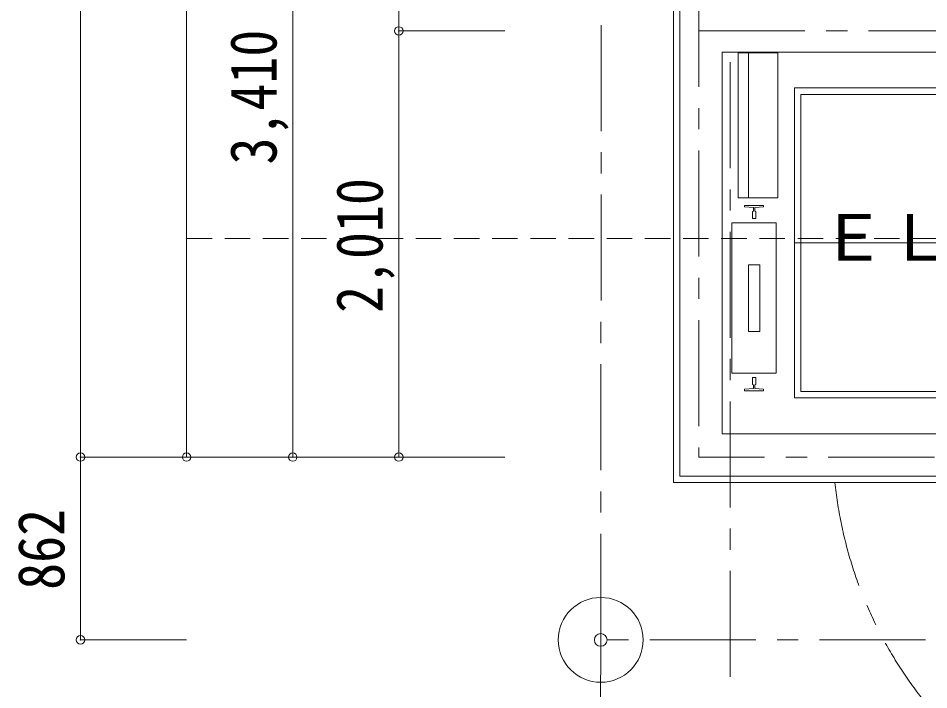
# Model space of a CAD drawing. Units: millimetres at full size; details may follow other scales. Extents: x -443943 to 462275, y -43546 to 79452.
# Drawn here: x -127076 to -122785, y -7199 to -4031 of the extents above; entities that cross this region are included whole.
import ezdxf
from ezdxf.enums import TextEntityAlignment as Align

# ---------------------------------------------------------------- set-up
doc = ezdxf.new("R2010")
doc.units = ezdxf.units.MM
doc.header["$LTSCALE"] = 100
doc.header["$PDMODE"] = 32
doc.header["$PDSIZE"] = 40
doc.linetypes.add('CHAIN1', pattern=[8, 5, -1, 1, -1])
doc.linetypes.add('DASHED1', pattern=[1.8, 1.2, -0.6])
for name, color, linetype, lineweight in [('4-1_通り芯', 4, 'Continuous', 9), ('4-2_躯体', 3, 'Continuous', 20), ('4-B_E-PANL', 1, 'Continuous', 18), ('4-F__', 4, 'Continuous', 9)]:
    doc.layers.add(name, color=color, linetype=linetype, lineweight=lineweight)
doc.styles.add('ＭＳ ゴシック', font='')
doc.styles.get('ＭＳ ゴシック').set_extended_font_data('MS Gothic')

msp = doc.modelspace()

# ---------------------------------------------------------------- linework, layer by layer
at = {"layer": '4-1_通り芯', "linetype": 'CHAIN1'}
for p, q in [((-123868.2, 14545), (-123868.2, -6100.9)), ((-124330.7, -6963.1), (-124316.4, 10354.2)), ((-123720.7, -4238.1), (-123720.7, -19068.1))]:
    msp.add_line(p, q, dxfattribs=at)
at = {"layer": '4-1_通り芯', "color": 7, "lineweight": 15}
for p, q in [((-126782.4, 10354.2), (-126782.4, -6963.1)), ((-126282.4, -6100.9), (-126282.4, 9609.1)), ((-125782.4, -6100.9), (-125782.4, 9609.1)), ((-125282.4, 6609.1), (-125282.4, -6100.9)), ((-124782.4, -4090.9), (-125282.4, -4090.9)), ((-126782.4, -6100.9), (-124782.4, -6100.9)), ((-126782.4, -6963.1), (-126282.4, -6963.1))]:
    msp.add_line(p, q, dxfattribs=at)
at = {"layer": '4-1_通り芯', "color": 7, "lineweight": 18}
msp.add_line((-123634.7, -4878.9), (-123634.7, -4194.9), dxfattribs=at)
at = {"layer": '4-1_通り芯', "color": 7, "lineweight": 15}
msp.add_lwpolyline([(-121828.2, -6220.9), (-123988.2, -6220.9), (-123988.2, 2194.1), (-123918.2, 2194.1)], dxfattribs=at)
at = {"layer": '4-1_通り芯', "color": 3, "lineweight": 20}
for points in [[(-121358.2, -5593.5), (-121258.2, -5593.5), (-121258.2, -5980.9), (-121858.2, -5980.9), (-121858.2, -6190.9), (-123958.2, -6190.9), (-123958.2, 2184.1), (-123918.2, 2184.1)], [(-121858.2, -4615.9), (-122058.2, -4615.9), (-122058.2, -4190.9), (-123758.2, -4190.9), (-123758.2, -5990.9), (-122058.2, -5990.9), (-122058.2, -5565.9), (-121858.2, -5565.9), (-121858.2, -5880.9), (-121358.2, -5880.9), (-121358.2, -5593.5)]]:
    msp.add_lwpolyline(points, dxfattribs=at)
at = {"layer": '4-1_通り芯', "linetype": 'CHAIN1'}
for points in [[(-123868.2, -4090.9), (-121918.2, -4090.9), (-121918.2, -2650.9)], [(-121958.2, -4090.9), (-121958.2, -6100.9), (-123868.2, -6100.9)]]:
    msp.add_lwpolyline(points, dxfattribs=at)
at = {"layer": '4-1_通り芯', "color": 7, "lineweight": 18}
for points in [[(-123682.7, -4194.9), (-123682.7, -4878.9), (-123495.7, -4878.9), (-123495.7, -4194.9)], [(-122233.2, -4359.9), (-122233.2, -4260.9), (-122173.2, -4260.9), (-122173.2, -5920.9), (-122233.2, -5920.9), (-122233.2, -5821.9), (-123418.2, -5821.9), (-123418.2, -4359.9)], [(-123600.2, -4975.9), (-123600.2, -4942.5), (-123605.2, -4940.9), (-123605.2, -4924.4), (-123563.7, -4920.4), (-123563.7, -4913.9), (-123652.7, -4913.9), (-123652.7, -4920.4), (-123611.2, -4924.4), (-123611.2, -4940.9), (-123616.1, -4942.5), (-123616.1, -4975.9)], [(-123503.2, -4995.9), (-123503.2, -5705.9), (-123713.2, -5705.9), (-123713.2, -4995.9)], [(-123581.7, -5507.9), (-123634.7, -5507.9), (-123634.7, -5193.9), (-123581.7, -5193.9)], [(-123652.7, -5787.9), (-123563.7, -5787.9), (-123563.7, -5781.4), (-123605.2, -5777.4), (-123605.2, -5760.9), (-123600.2, -5759.3), (-123600.2, -5725.9), (-123616.1, -5725.9), (-123616.1, -5759.3), (-123611.2, -5760.9), (-123611.2, -5777.4), (-123652.7, -5781.4)]]:
    msp.add_lwpolyline(points, close=True, dxfattribs=at)
for points in [[(-123388.2, -5790.9), (-123388.2, -4390.9), (-122288.2, -4390.9), (-122288.2, -4690.9), (-122233.2, -4690.9), (-122233.2, -4660.9)], [(-122088.2, -5090.9), (-122173.2, -5090.9), (-123418.2, -5090.9)], [(-122233.2, -5520.9), (-122233.2, -5490.9), (-122288.2, -5490.9), (-122288.2, -5790.9), (-123388.2, -5790.9)]]:
    msp.add_lwpolyline(points, dxfattribs=at)
at = {"layer": '4-1_通り芯', "color": 7}
for p in [(-125282.4, -4090.9), (-126782.4, -6100.9), (-126282.4, -6100.9), (-125782.4, -6100.9), (-125282.4, -6100.9), (-126782.4, -6963.1)]:
    msp.add_point(p, dxfattribs=at)
at = {"layer": '4-2_躯体', "linetype": 'DASHED1'}
msp.add_line((-126282.4, -5069.3), (-86470.7, -5069.3), dxfattribs=at)
at = {"layer": '4-B_E-PANL', "linetype": 'CHAIN1'}
msp.add_arc((-121238.2, -6010.9), 2000, 186.0272, 270, dxfattribs=at)
at = {"layer": '4-F__', "linetype": 'CHAIN1'}
for p, q in [((-124330.7, -6963.1), (-124339.5, -16091.6)), ((-118000, -6963.1), (-124330.7, -6963.1))]:
    msp.add_line(p, q, dxfattribs=at)
at = {"layer": '4-F__'}
for radius in [200, 30]:
    msp.add_circle((-124330.7, -6963.1), radius, dxfattribs=at)

# ---------------------------------------------------------------- texts
at = {"layer": '4-1_通り芯', "color": 7, "style": 'ＭＳ ゴシック', "width": 0.85}
for s, p in [('3,410', (-125792.4, -4720.9)), ('2,010', (-125292.4, -5420.9)), ('862', (-126792.4, -6727))]:
    msp.add_text(s, height=219.9, rotation=90, dxfattribs=at).set_placement(p, align=Align.BOTTOM_LEFT)
at = {"layer": '4-1_通り芯', "color": 7, "style": 'ＭＳ ゴシック', "width": 1.05}
msp.add_text('ＥＬＶ', height=219.9, dxfattribs=at).set_placement((-123298.2, -5240.9), align=Align.BOTTOM_LEFT)

doc.saveas('drawing.dxf')
